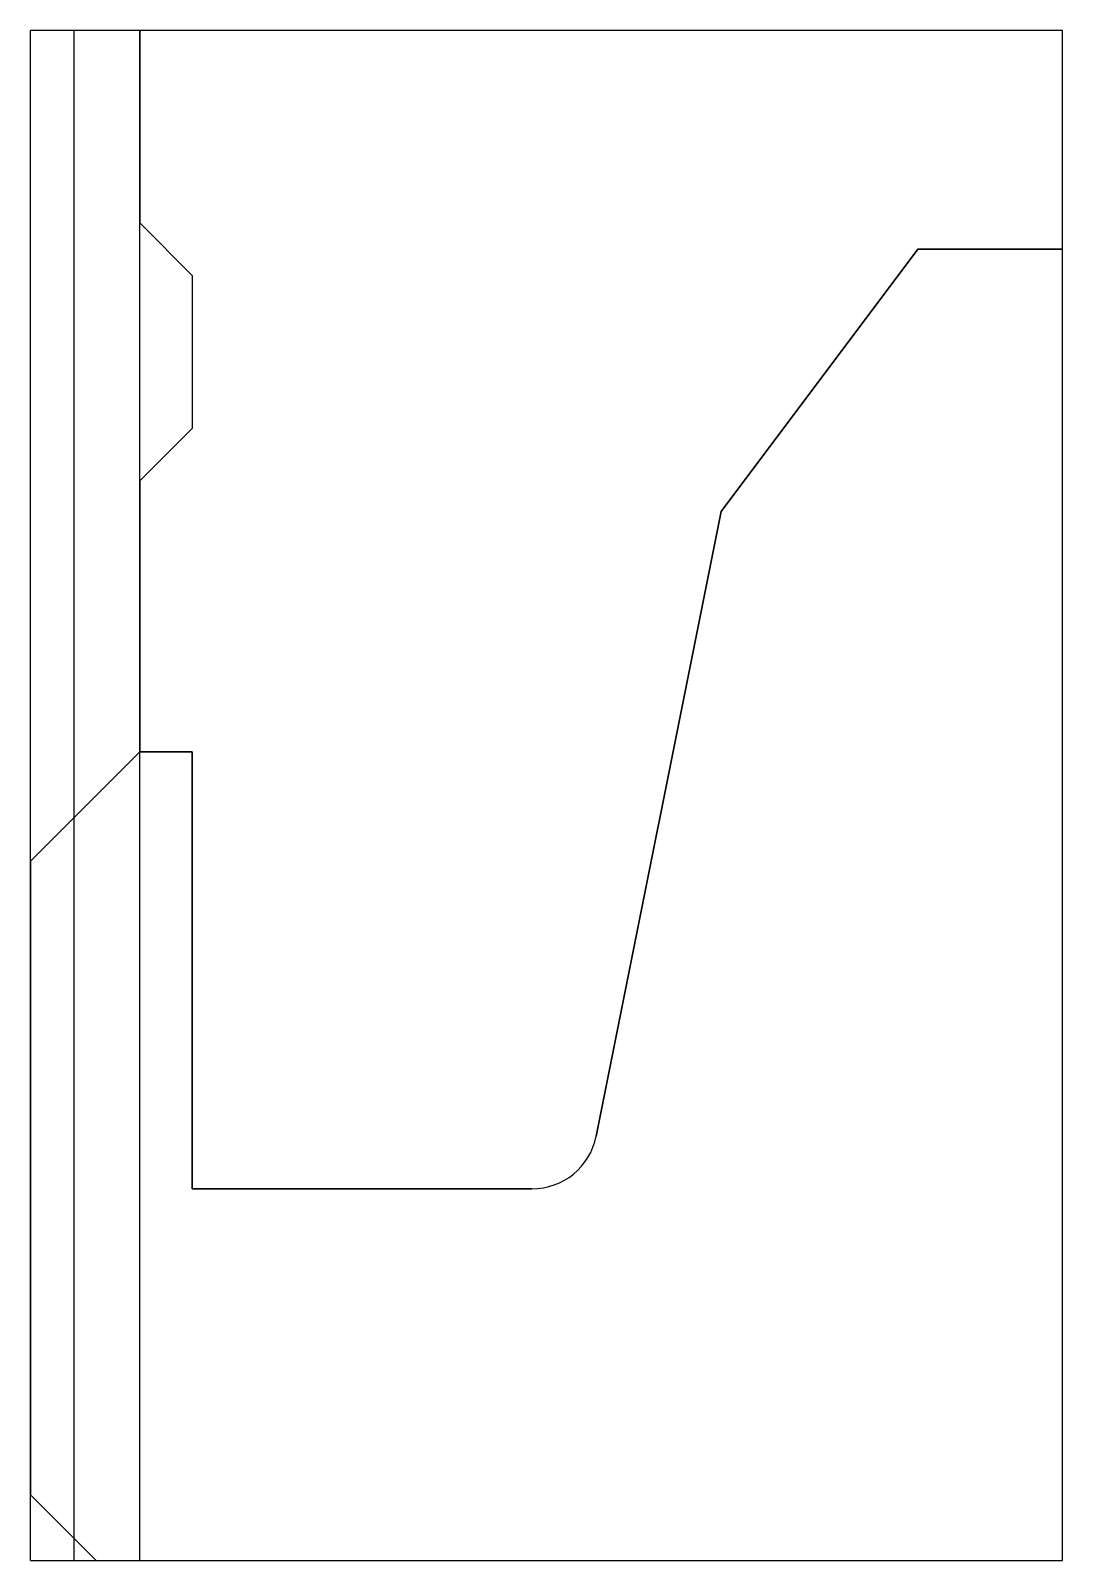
# Model space of a CAD drawing. Extents: x 0 to 236, y 0 to 350.
import ezdxf

# ---------------------------------------------------------------- set-up
doc = ezdxf.new("R2010")
doc.units = 0
doc.layers.get('0').update_dxf_attribs({"linetype": 'CONTINUOUS'})

msp = doc.modelspace()

# ---------------------------------------------------------------- linework, layer by layer
at = {"linetype": 'CONTINUOUS'}
for p, q in [((236.07, 350), (0, 350)), ((0, 0), (0, 350)), ((10, 0), (10, 350)), ((25, 0), (25, 350)), ((25, 350), (25, 306)), ((236.07, 350), (25, 350)), ((236.07, 0), (236.07, 350)), ((236.07, 300), (236.07, 350)), ((25, 306), (37, 294)), ((203, 300), (158, 240)), ((158, 240), (203, 300)), ((236.07, 300), (203, 300)), ((203, 300), (236.07, 300)), ((236.07, 0), (236.07, 300)), ((37, 294), (37, 259)), ((37, 259), (25, 247)), ((25, 247), (25, 185)), ((158, 240), (129.41, 97.06)), ((129.41, 97.06), (158, 240)), ((25, 185), (0, 160)), ((37, 185), (25, 185)), ((25, 185), (37, 185)), ((37, 85), (37, 185)), ((37, 185), (37, 85)), ((0, 160), (0, 15)), ((114.7, 85), (37, 85)), ((37, 85), (114.7, 85)), ((0, 15), (15, 0)), ((0, 0), (236.07, 0)), ((15, 0), (236.07, 0))]:
    msp.add_line(p, q, dxfattribs=at)
msp.add_arc((114.7, 100), 15, 269.9964, 348.6969, dxfattribs=at)
msp.add_arc((114.7, 100), 15, 269.9964, 348.6969, dxfattribs=at)

doc.saveas('drawing.dxf')
